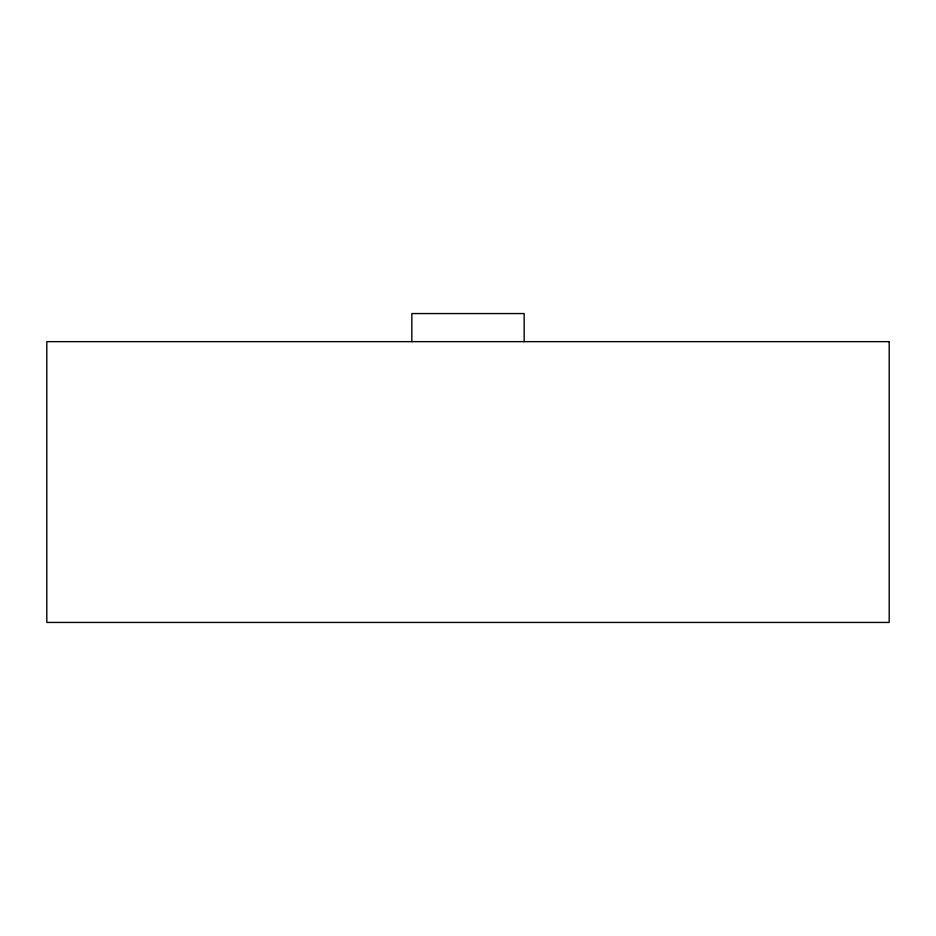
<?xml version="1.0" encoding="UTF-8"?>
<svg xmlns="http://www.w3.org/2000/svg" width="936" height="936" viewBox="0 0 936 936"><rect width="100%" height="100%" fill="white"/><g stroke="black" fill="none" stroke-linecap="round" stroke-linejoin="round"><path stroke-width="1.4" d="M524.16 341.64L524.16 313.56L411.84 313.56L411.84 341.64M889.2 341.64L46.8 341.64L46.8 622.44L889.2 622.44L889.2 341.64"/></g></svg>
